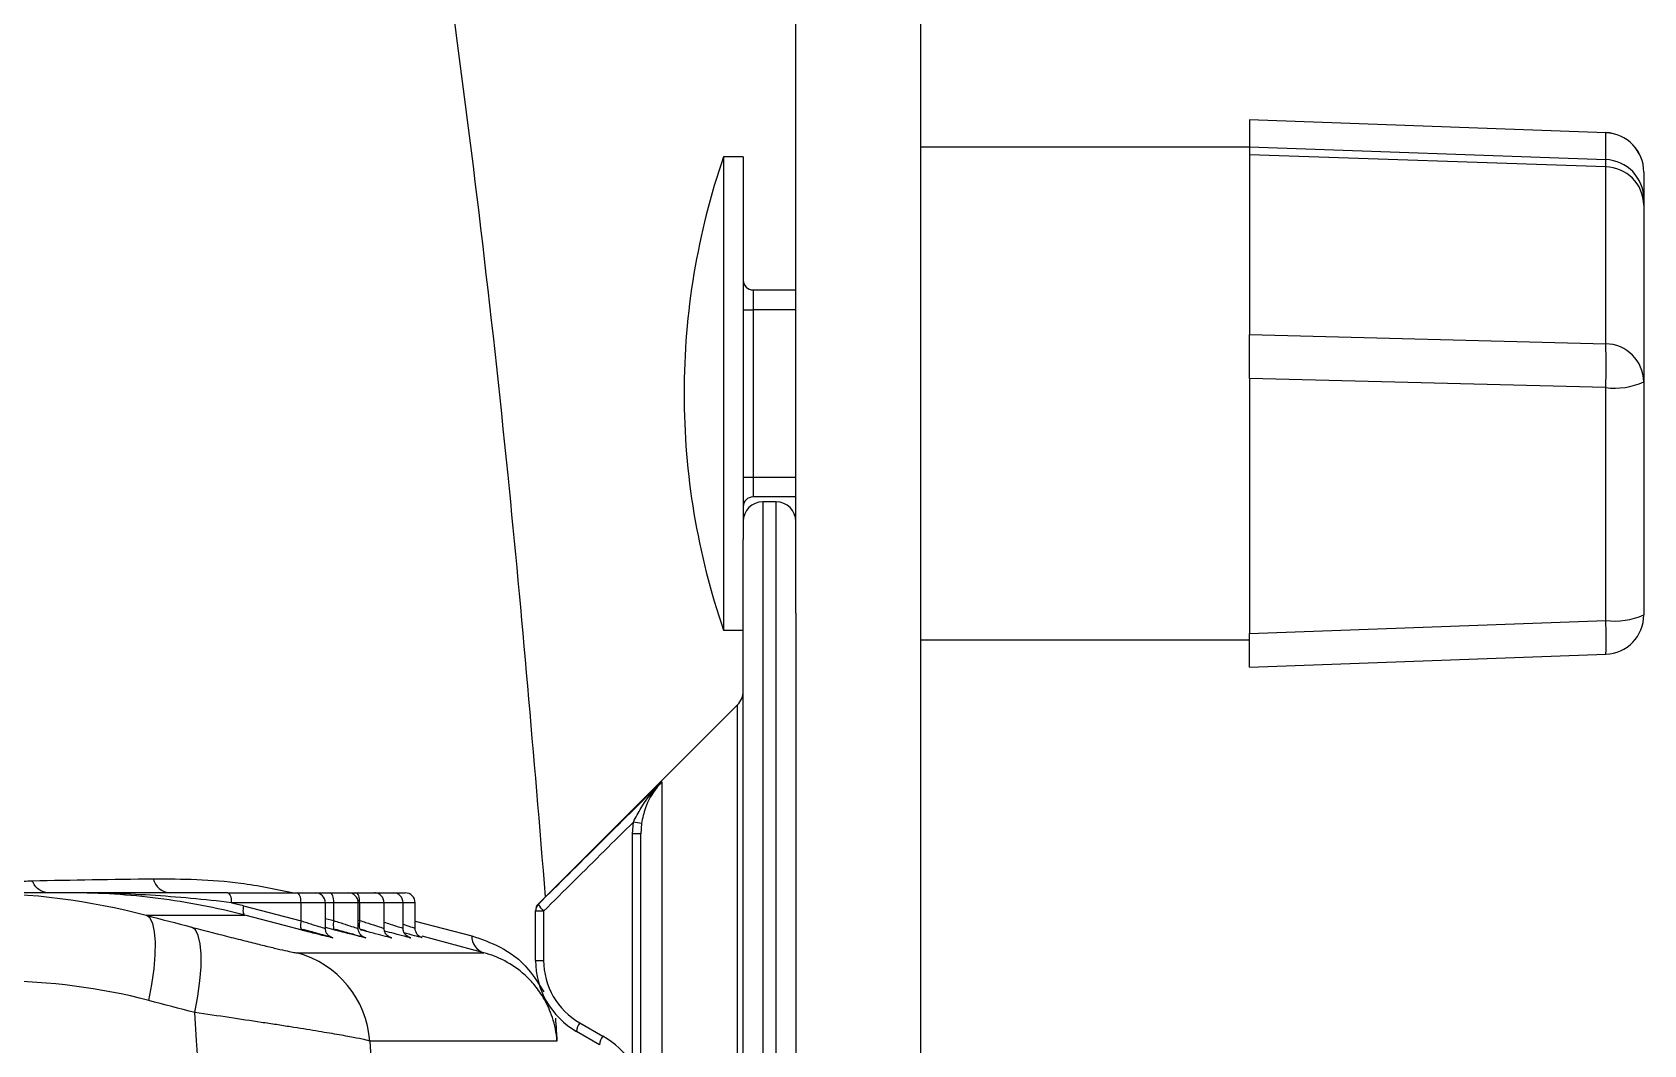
# Model space of a CAD drawing. Extents: x 14.8 to 109.8, y 1.6 to 86.6.
# Drawn here: x 107.027 to 109.479, y 38.212 to 39.753 of the extents above; entities that cross this region are included whole.
import ezdxf

# ---------------------------------------------------------------- set-up
doc = ezdxf.new("R2010")
doc.units = 0
doc.header["$MEASUREMENT"] = 0
doc.layers.add('OBJECT', color=7, linetype='CONTINUOUS')

msp = doc.modelspace()

# ---------------------------------------------------------------- linework, layer by layer
at = {"layer": 'OBJECT'}
for p, q in [((108.189, 38.8687), (108.189, 44.1632)), ((108.379, 37.5382), (108.379, 44.1632)), ((109.4212, 39.6001), (108.879, 39.6197)), ((108.879, 39.6196), (108.879, 39.578)), ((109.4211, 39.6001), (108.879, 39.6196)), ((109.4211, 39.559), (109.4211, 39.6001)), ((109.4211, 39.6001), (109.4212, 39.6001)), ((108.879, 39.5782), (108.379, 39.5782)), ((108.879, 39.578), (108.879, 39.5665)), ((109.4211, 39.559), (108.879, 39.578)), ((108.109, 39.5632), (108.079, 39.5632)), ((108.079, 39.5632), (108.079, 39.2032)), ((108.109, 39.5632), (108.109, 39.2032)), ((109.4211, 39.5481), (108.879, 39.5665)), ((108.879, 39.5665), (108.879, 39.293)), ((109.4211, 39.5481), (109.4211, 39.559)), ((109.4211, 39.2788), (109.4211, 39.5481)), ((109.479, 39.5402), (109.479, 39.4991)), ((109.479, 39.4991), (109.479, 39.49)), ((109.479, 39.49), (109.479, 39.2208)), ((108.124, 39.3607), (108.124, 39.3307)), ((108.124, 39.3607), (108.189, 39.3607)), ((108.109, 39.3307), (108.124, 39.3307)), ((108.124, 39.3307), (108.124, 39.0757)), ((108.189, 39.3307), (108.124, 39.3307)), ((108.879, 39.293), (109.4211, 39.2788)), ((108.879, 39.2262), (108.879, 39.293)), ((109.4211, 39.2121), (108.879, 39.2262)), ((108.879, 39.2262), (108.879, 38.8381)), ((108.079, 39.2032), (108.079, 38.8432)), ((108.109, 39.2032), (108.109, 38.9807)), ((109.4211, 38.8577), (109.4211, 39.2121)), ((109.479, 39.2208), (109.479, 38.8663)), ((108.109, 39.0757), (108.124, 39.0757)), ((108.124, 39.0757), (108.124, 39.0457)), ((108.124, 39.0757), (108.189, 39.0757)), ((108.189, 39.0457), (108.124, 39.0457)), ((108.159, 39.0382), (108.139, 39.0382)), ((108.139, 39.0382), (108.139, 37.5382)), ((108.159, 36.0382), (108.159, 39.0382)), ((108.109, 37.5382), (108.109, 38.9807)), ((108.189, 38.8687), (108.189, 36.0682)), ((108.079, 38.8432), (108.109, 38.8432)), ((108.879, 38.8381), (109.4211, 38.8577)), ((108.879, 38.7868), (108.879, 38.8381)), ((108.379, 38.8282), (108.879, 38.8282)), ((108.879, 38.7868), (109.4212, 38.8063)), ((108.1002, 38.7294), (107.7974, 38.4266)), ((108.1002, 36.347), (108.1002, 38.7294)), ((107.9852, 38.6123), (107.9852, 36.462)), ((107.9406, 38.5328), (107.9419, 38.5508)), ((107.9541, 38.5487), (107.953, 38.5328)), ((107.953, 38.5328), (107.9406, 38.5328)), ((107.9406, 38.1832), (107.9406, 38.5328)), ((107.953, 38.07), (107.953, 38.5328)), ((107.0858, 38.4432), (106.9369, 38.4432)), ((107.325, 38.4432), (107.4305, 38.4432)), ((107.4305, 38.4432), (107.4583, 38.4432)), ((107.4583, 38.4432), (107.4805, 38.4432)), ((107.4805, 38.4432), (107.5083, 38.4432)), ((107.5083, 38.4432), (107.5199, 38.4432)), ((107.5199, 38.4432), (107.5477, 38.4432)), ((107.5477, 38.4432), (107.5488, 38.4432)), ((107.5488, 38.4432), (107.5766, 38.4432)), ((107.5495, 38.4431), (107.5488, 38.4432)), ((107.5766, 38.4432), (107.5949, 38.4432)), ((107.4363, 38.4282), (107.3307, 38.4282)), ((107.3489, 38.4236), (107.4363, 38.4007)), ((107.4363, 38.4007), (107.4363, 38.4282)), ((107.4733, 38.4282), (107.4363, 38.4282)), ((107.4733, 38.3896), (107.4733, 38.4282)), ((107.4862, 38.4282), (107.4733, 38.4282)), ((107.4862, 38.4009), (107.4862, 38.4282)), ((107.5233, 38.4282), (107.4862, 38.4282)), ((107.5233, 38.3896), (107.5233, 38.4282)), ((107.5256, 38.4282), (107.5233, 38.4282)), ((107.5256, 38.4011), (107.5256, 38.4282)), ((107.5627, 38.4282), (107.5256, 38.4282)), ((107.5627, 38.3896), (107.5627, 38.4282)), ((107.5916, 38.4282), (107.5627, 38.4282)), ((107.5916, 38.3896), (107.5916, 38.4282)), ((107.6099, 38.4282), (107.5916, 38.4282)), ((107.6099, 38.3896), (107.6099, 38.4282)), ((107.7974, 38.4266), (107.7974, 38.4259)), ((107.2008, 38.4091), (107.3508, 38.4091)), ((107.4733, 38.4043), (107.4862, 38.4009)), ((107.5233, 38.4018), (107.5256, 38.4011)), ((107.6099, 38.4), (107.6961, 38.3778)), ((107.793, 38.4153), (107.793, 38.416)), ((107.793, 38.3404), (107.793, 38.4153)), ((107.8054, 38.4153), (107.793, 38.4153)), ((107.8054, 38.4153), (107.8054, 38.3404)), ((107.4881, 38.3865), (107.4733, 38.3903)), ((107.5275, 38.3878), (107.5351, 38.3857)), ((107.62, 38.3752), (107.62, 38.3751)), ((107.7146, 38.3519), (107.6204, 38.377)), ((107.4304, 38.3519), (107.5701, 38.3519)), ((107.5701, 38.3519), (107.6201, 38.3519)), ((107.6201, 38.3519), (107.6595, 38.3519)), ((107.6595, 38.3519), (107.6883, 38.3519)), ((107.6883, 38.3519), (107.7067, 38.3519)), ((107.7067, 38.3519), (107.7146, 38.3519)), ((107.793, 38.3404), (107.8054, 38.3404)), ((107.8604, 38.2451), (107.8954, 38.2249)), ((107.8905, 38.2119), (107.8555, 38.2321)), ((107.8257, 38.2175), (107.541, 38.2175))]:
    msp.add_line(p, q, dxfattribs=at)
at = {"layer": 'OBJECT', "flags": 128}
for points in [[(107.3307, 38.4282), (107.3306, 38.4311), (107.3303, 38.434), (107.3298, 38.4366), (107.329, 38.4388), (107.3282, 38.4407), (107.3272, 38.4421), (107.3261, 38.4429), (107.325, 38.4432)], [(107.4363, 38.4282), (107.4362, 38.4311), (107.4358, 38.434), (107.4353, 38.4366), (107.4346, 38.4388), (107.4337, 38.4407), (107.4327, 38.4421), (107.4317, 38.4429), (107.4305, 38.4432)], [(107.4862, 38.4282), (107.4861, 38.4311), (107.4858, 38.434), (107.4853, 38.4366), (107.4845, 38.4388), (107.4837, 38.4407), (107.4827, 38.4421), (107.4816, 38.4429), (107.4805, 38.4432)], [(107.5256, 38.4282), (107.5255, 38.4311), (107.5252, 38.434), (107.5247, 38.4366), (107.524, 38.4388), (107.5231, 38.4407), (107.5221, 38.4421), (107.521, 38.4429), (107.5199, 38.4432)], [(107.3489, 38.4236), (107.3484, 38.421), (107.3481, 38.4184), (107.348, 38.4161), (107.3482, 38.4139), (107.3485, 38.4121), (107.3491, 38.4107), (107.3498, 38.4097), (107.3508, 38.4091)], [(107.2048, 38.2793), (107.2095, 38.3039), (107.2128, 38.3274), (107.2146, 38.3489), (107.2149, 38.368), (107.2136, 38.384), (107.2107, 38.3964), (107.2064, 38.4049), (107.2008, 38.4091)], [(107.4381, 38.3863), (107.4112, 38.3933), (107.3508, 38.4091)], [(107.4363, 38.4007), (107.4358, 38.3981), (107.4355, 38.3955), (107.4354, 38.3932), (107.4356, 38.391), (107.4359, 38.3892), (107.4365, 38.3878), (107.4372, 38.3868), (107.4381, 38.3863)], [(107.4862, 38.4009), (107.4857, 38.3983), (107.4854, 38.3957), (107.4854, 38.3933), (107.4855, 38.3912), (107.4859, 38.3894), (107.4864, 38.388), (107.4872, 38.387), (107.4881, 38.3865)], [(107.5256, 38.4011), (107.5251, 38.3985), (107.5248, 38.3959), (107.5248, 38.3935), (107.5249, 38.3914), (107.5253, 38.3896), (107.5258, 38.3882), (107.5266, 38.3872), (107.5275, 38.3866)], [(107.2747, 38.261), (107.2793, 38.2857), (107.2826, 38.3091), (107.2843, 38.3307), (107.2845, 38.3498), (107.283, 38.3658), (107.28, 38.3782), (107.2756, 38.3867), (107.2698, 38.3911)]]:
    msp.add_lwpolyline(points, dxfattribs=at)
at = {"layer": 'OBJECT'}
for centre, radius, start, end in [((109.419, 39.5401), 0.06, 0.0195, 88.0214), ((109.419, 39.5402), 0.06, 0, 87.9334), ((109.129, 39.2032), 1.11, 161.0754, 180), ((109.419, 39.4991), 0.06, 0.0191, 88.0218), ((109.42, 39.4891), 0.059, 0.8857, 88.9407), ((108.124, 39.3757), 0.015, 180, 270), ((108.7091, 39.2455), 0.7128, 357.3175, 2.6825), ((109.42, 39.2199), 0.059, 0.8856, 88.9409), ((109.129, 39.2032), 1.11, 180, 198.9246), ((109.4349, 39.318), 0.1067, 262.5666, 294.4014), ((108.124, 39.0307), 0.015, 90, 180), ((108.139, 39.0082), 0.03, 90, 180), ((108.159, 39.0082), 0.03, 0, 90), ((109.4349, 38.9635), 0.1067, 262.5667, 294.4016), ((109.419, 38.8663), 0.06, 272.0666, 0), ((109.028, 38.8315), 0.394, 356.3426, 3.812), ((108.079, 38.7506), 0.03, 315, 0), ((107.9275, 38.4331), 0.1186, 77.0341, 83.0384), ((107.2382, 38.4704), 0.0272, 192.1373, 267.5141), ((107.4583, 38.4282), 0.015, 0, 90), ((107.5083, 38.4282), 0.015, 0, 90), ((107.5477, 38.4282), 0.015, 0, 90), ((107.5766, 38.4282), 0.015, 0, 90), ((107.5949, 38.4282), 0.015, 0, 90), ((107.808, 38.416), 0.015, 135, 180), ((107.808, 38.4153), 0.015, 134.9735, 179.9977), ((107.8237, 38.4375), 0.0287, 203.6794, 230.4269), ((107.7227, 38.3772), 0.0266, 178.6913, 252.285), ((107.3914, 38.2071), 0.1499, 3.9429, 74.9145), ((107.918, 38.3404), 0.125, 180, 240), ((107.9154, 38.3404), 0.11, 180, 240), ((107.8794, 38.2306), 0.0239, 142.4863, 176.2162), ((107.9144, 38.2104), 0.0239, 142.4863, 176.2162), ((107.8254, 38.1037), 0.14, 34.6214, 60)]:
    msp.add_arc(centre, radius, start, end, dxfattribs=at)
for points, knots in [([(107.5713, 40.443), (107.6022, 40.2389), (107.6709, 39.7854), (107.7512, 39.1166), (107.7901, 38.6512), (107.8079, 38.4372)], [0, 0, 0, 0, 0.30651, 0.681144, 1, 1, 1, 1]), ([(107.7974, 38.4259), (107.8282, 38.4565), (107.8908, 38.5187), (107.9534, 38.5808), (107.9852, 38.6123)], [0, 0, 0, 0, 0.492307, 1, 1, 1, 1]), ([(107.9419, 38.5508), (107.9456, 38.5582), (107.9551, 38.5768), (107.9706, 38.5967), (107.9821, 38.6091), (107.9851, 38.6122), (107.9852, 38.6123)], [0, 0, 0, 0, 0.3244097, 0.8274812, 0.9940992, 1, 1, 1, 1]), ([(107.9852, 38.6123), (107.9851, 38.6122), (107.9824, 38.6094), (107.9723, 38.5976), (107.9602, 38.5771), (107.9559, 38.5568), (107.9541, 38.5487)], [0, 0, 0, 0, 0.005585, 0.170627, 0.669703, 1, 1, 1, 1]), ([(107.9419, 38.5508), (107.9272, 38.5363), (107.8817, 38.4911), (107.8362, 38.4459), (107.8054, 38.4153)], [0, 0, 0, 0, 0.322773, 1, 1, 1, 1]), ([(106.9971, 38.46), (106.9974, 38.4601), (107.0003, 38.4602), (107.0105, 38.4608), (107.018, 38.4612), (107.0274, 38.4617)], [0, 0, 0, 0, 0.5, 0.5, 1, 1, 1, 1]), ([(107.0521, 38.4432), (107.0468, 38.4432), (107.0416, 38.445), (107.0329, 38.4516), (107.0294, 38.4563), (107.0274, 38.4617)], [0, 0, 0, 0, 0.5, 0.5, 1, 1, 1, 1]), ([(107.3508, 38.4091), (107.3074, 38.4205), (107.2635, 38.429), (107.1749, 38.4404), (107.1304, 38.4432), (107.0858, 38.4432)], [0, 0, 0, 0, 0.5, 0.5, 1, 1, 1, 1]), ([(107.3307, 38.4282), (107.3099, 38.4307), (107.2892, 38.4329), (107.2481, 38.4366), (107.2277, 38.4382), (107.1667, 38.442), (107.1263, 38.4432), (107.0858, 38.4432)], [0, 0, 0, 0, 0.25, 0.25, 0.5, 0.5, 1, 1, 1, 1]), ([(107.325, 38.4432), (107.3039, 38.4432), (107.2833, 38.4432), (107.2428, 38.4432), (107.2228, 38.4432), (107.1635, 38.4432), (107.1247, 38.4432), (107.0858, 38.4432)], [0, 0, 0, 0, 0.25, 0.25, 0.5, 0.5, 1, 1, 1, 1]), ([(107.2116, 38.4646), (107.2556, 38.4644), (107.3257, 38.4639), (107.3983, 38.4488), (107.4253, 38.4432)], [0, 0, 0, 0, 0.6276364, 1, 1, 1, 1]), ([(107.4363, 38.4007), (107.4423, 38.3988), (107.4543, 38.3949), (107.4667, 38.391), (107.4732, 38.3891), (107.4727, 38.3895), (107.4725, 38.3896)], [0, 0, 0, 0, 0.292948, 0.584394, 0.867037, 1, 1, 1, 1]), ([(107.4862, 38.4009), (107.4922, 38.399), (107.5042, 38.3951), (107.5167, 38.3911), (107.5231, 38.3892), (107.5226, 38.3895), (107.5225, 38.3896)], [0, 0, 0, 0, 0.293182, 0.584865, 0.867706, 1, 1, 1, 1]), ([(107.5256, 38.4011), (107.5316, 38.3992), (107.5436, 38.3952), (107.5561, 38.3912), (107.5625, 38.3892), (107.562, 38.3895), (107.5619, 38.3896)], [0, 0, 0, 0, 0.2934157, 0.5853235, 0.868368, 1, 1, 1, 1]), ([(107.5627, 38.3986), (107.5658, 38.3976), (107.5748, 38.3946), (107.5849, 38.3913), (107.5914, 38.3893), (107.5909, 38.3895), (107.5907, 38.3896)], [0, 0, 0, 0, 0.17879, 0.518357, 0.847584, 1, 1, 1, 1]), ([(107.5916, 38.3953), (107.5956, 38.394), (107.604, 38.3912), (107.6098, 38.3893), (107.6093, 38.3895), (107.6091, 38.3896)], [0, 0, 0, 0, 0.383076, 0.805501, 1, 1, 1, 1]), ([(107.2698, 38.3911), (107.2913, 38.3854), (107.3114, 38.3802), (107.3397, 38.373), (107.3487, 38.3708), (107.3654, 38.3666), (107.3732, 38.3646), (107.3876, 38.3611), (107.3943, 38.3595), (107.4059, 38.3568), (107.4109, 38.3556), (107.4193, 38.3538), (107.4228, 38.3531), (107.4279, 38.3521), (107.4296, 38.3519), (107.4304, 38.3519)], [0, 0, 0, 0, 0.25, 0.25, 0.375, 0.375, 0.5, 0.5, 0.625, 0.625, 0.75, 0.75, 0.875, 0.875, 1, 1, 1, 1]), ([(107.4381, 38.3881), (107.446, 38.386), (107.4609, 38.3819), (107.4758, 38.3776), (107.4797, 38.3764), (107.4814, 38.3759)], [0, 0, 0, 0, 0.39009, 0.740678, 1, 1, 1, 1]), ([(107.4814, 38.3759), (107.4821, 38.3757), (107.4857, 38.3746), (107.4845, 38.3746), (107.4766, 38.3764), (107.4606, 38.3804), (107.4456, 38.3843), (107.4381, 38.3863)], [0, 0, 0, 0, 0.056572, 0.284658, 0.51913, 0.759686, 1, 1, 1, 1]), ([(107.4814, 38.3759), (107.482, 38.3757), (107.4828, 38.3754), (107.4822, 38.3756), (107.4812, 38.3761), (107.4797, 38.377), (107.4774, 38.3788), (107.475, 38.382), (107.4734, 38.3858), (107.4735, 38.3885), (107.4735, 38.3896)], [0, 0, 0, 0, 0.298189, 0.406813, 0.468056, 0.526534, 0.622127, 0.750207, 0.899243, 1, 1, 1, 1]), ([(107.4881, 38.388), (107.4959, 38.3858), (107.5108, 38.3817), (107.5259, 38.3775), (107.5299, 38.3763), (107.5316, 38.3757)], [0, 0, 0, 0, 0.38416, 0.730081, 1, 1, 1, 1]), ([(107.5316, 38.3757), (107.5322, 38.3756), (107.5357, 38.3745), (107.5344, 38.3747), (107.5266, 38.3765), (107.5105, 38.3806), (107.4956, 38.3845), (107.4881, 38.3865)], [0, 0, 0, 0, 0.047752, 0.277904, 0.514587, 0.757414, 1, 1, 1, 1]), ([(107.5317, 38.3758), (107.5322, 38.3756), (107.5329, 38.3754), (107.5325, 38.3755), (107.5316, 38.3759), (107.5302, 38.3766), (107.5281, 38.3781), (107.5255, 38.381), (107.5235, 38.3851), (107.5234, 38.3882), (107.5234, 38.3897)], [0, 0, 0, 0, 0.278152, 0.392931, 0.448639, 0.500936, 0.584933, 0.70958, 0.864496, 1, 1, 1, 1]), ([(107.5714, 38.3756), (107.5718, 38.3755), (107.5751, 38.3745), (107.5738, 38.3747), (107.566, 38.3766), (107.5499, 38.3807), (107.535, 38.3847), (107.5275, 38.3866)], [0, 0, 0, 0, 0.03829, 0.270656, 0.509711, 0.754978, 1, 1, 1, 1]), ([(107.5714, 38.3756), (107.5718, 38.3755), (107.5725, 38.3753), (107.5723, 38.3753), (107.5715, 38.3757), (107.5704, 38.3762), (107.5684, 38.3774), (107.5656, 38.3801), (107.5631, 38.3844), (107.5628, 38.388), (107.5627, 38.3897)], [0, 0, 0, 0, 0.253754, 0.377682, 0.427187, 0.472489, 0.540609, 0.664611, 0.835569, 1, 1, 1, 1]), ([(107.6006, 38.3755), (107.6009, 38.3754), (107.6041, 38.3745), (107.6026, 38.3748), (107.5949, 38.3767), (107.5808, 38.3804), (107.5684, 38.3837), (107.5634, 38.385)], [0, 0, 0, 0, 0.030515, 0.285982, 0.548899, 0.81865, 1, 1, 1, 1]), ([(107.6006, 38.3755), (107.601, 38.3754), (107.6016, 38.3752), (107.6016, 38.3752), (107.6008, 38.3755), (107.5999, 38.3759), (107.598, 38.3769), (107.5952, 38.3791), (107.5927, 38.383), (107.5914, 38.3868), (107.5917, 38.389), (107.5917, 38.3895)], [0, 0, 0, 0, 0.22419, 0.363272, 0.413629, 0.452454, 0.509272, 0.63214, 0.791344, 0.95219, 1, 1, 1, 1]), ([(107.62, 38.3751), (107.6203, 38.375), (107.6212, 38.3747), (107.6127, 38.377), (107.6026, 38.3796), (107.5945, 38.3818), (107.5937, 38.382)], [0, 0, 0, 0, 0.218155, 0.582504, 0.956325, 1, 1, 1, 1]), ([(107.62, 38.3752), (107.6199, 38.3752), (107.6198, 38.3752), (107.6192, 38.3755), (107.6178, 38.3761), (107.6152, 38.3776), (107.6123, 38.3808), (107.6101, 38.3851), (107.6101, 38.3883), (107.6101, 38.3897)], [0, 0, 0, 0, 0.053679, 0.09979, 0.155407, 0.30343, 0.543092, 0.791266, 1, 1, 1, 1]), ([(107.6961, 38.3778), (107.7106, 38.3728), (107.7399, 38.3627), (107.7782, 38.336), (107.7982, 38.3043), (107.8057, 38.2924)], [0, 0, 0, 0, 0.376926, 0.765413, 1, 1, 1, 1]), ([(107.8257, 38.2175), (107.8252, 38.2239), (107.8244, 38.2303), (107.822, 38.2422), (107.8205, 38.2479), (107.817, 38.2586), (107.8151, 38.2635), (107.811, 38.2727), (107.8088, 38.277), (107.802, 38.2889), (107.7972, 38.2957), (107.7874, 38.3078), (107.7823, 38.3131), (107.7669, 38.3271), (107.7566, 38.334), (107.7357, 38.3451), (107.7252, 38.3491), (107.7146, 38.3519)], [0, 0, 0, 0, 0.0625, 0.0625, 0.125, 0.125, 0.1875, 0.1875, 0.25, 0.25, 0.375, 0.375, 0.5, 0.5, 0.75, 0.75, 1, 1, 1, 1]), ([(107.541, 38.2175), (107.5396, 38.218), (107.5368, 38.2188), (107.5283, 38.2207), (107.5226, 38.2219), (107.5088, 38.2245), (107.5005, 38.226), (107.4815, 38.2292), (107.4706, 38.2311), (107.4469, 38.2349), (107.4341, 38.237), (107.4133, 38.2402), (107.4062, 38.2414), (107.3914, 38.2437), (107.3837, 38.2448), (107.3445, 38.2508), (107.3108, 38.2558), (107.2747, 38.261)], [0, 0, 0, 0, 0.125, 0.125, 0.25, 0.25, 0.375, 0.375, 0.5, 0.5, 0.625, 0.625, 0.6875, 0.6875, 0.75, 0.75, 1, 1, 1, 1]), ([(107.8232, 38.2522), (107.8237, 38.2462), (107.8241, 38.2403), (107.8247, 38.2316), (107.8249, 38.2287), (107.8253, 38.223), (107.8255, 38.2202), (107.8257, 38.2175)], [0, 0, 0, 0, 0.5, 0.5, 0.75, 0.75, 1, 1, 1, 1])]:
    msp.add_open_spline(points, degree=3, knots=knots, dxfattribs=at)
for points in [[(106.9369, 38.4432), (107.0262, 38.4432), (107.1142, 38.4319), (107.2008, 38.4091)], [(107.0274, 38.4617), (107.0878, 38.4628), (107.1494, 38.4638), (107.2116, 38.4646)], [(107.3307, 38.4282), (107.3368, 38.4267), (107.3428, 38.4252), (107.3489, 38.4236)], [(107.2008, 38.4091), (107.2238, 38.4031), (107.2468, 38.3971), (107.2698, 38.3911)], [(107.2048, 38.2793), (107.1299, 38.2989), (107.054, 38.3086), (106.9769, 38.3086)], [(107.2747, 38.261), (107.2514, 38.2671), (107.2281, 38.2732), (107.2048, 38.2793)], [(107.3319, 36.8925), (107.3237, 37.3496), (107.3045, 37.8064), (107.2747, 38.261)], [(107.541, 38.2175), (107.5691, 37.7808), (107.5872, 37.3422), (107.5951, 36.9033)]]:
    msp.add_open_spline(points, degree=3, dxfattribs=at)

doc.saveas('drawing.dxf')
